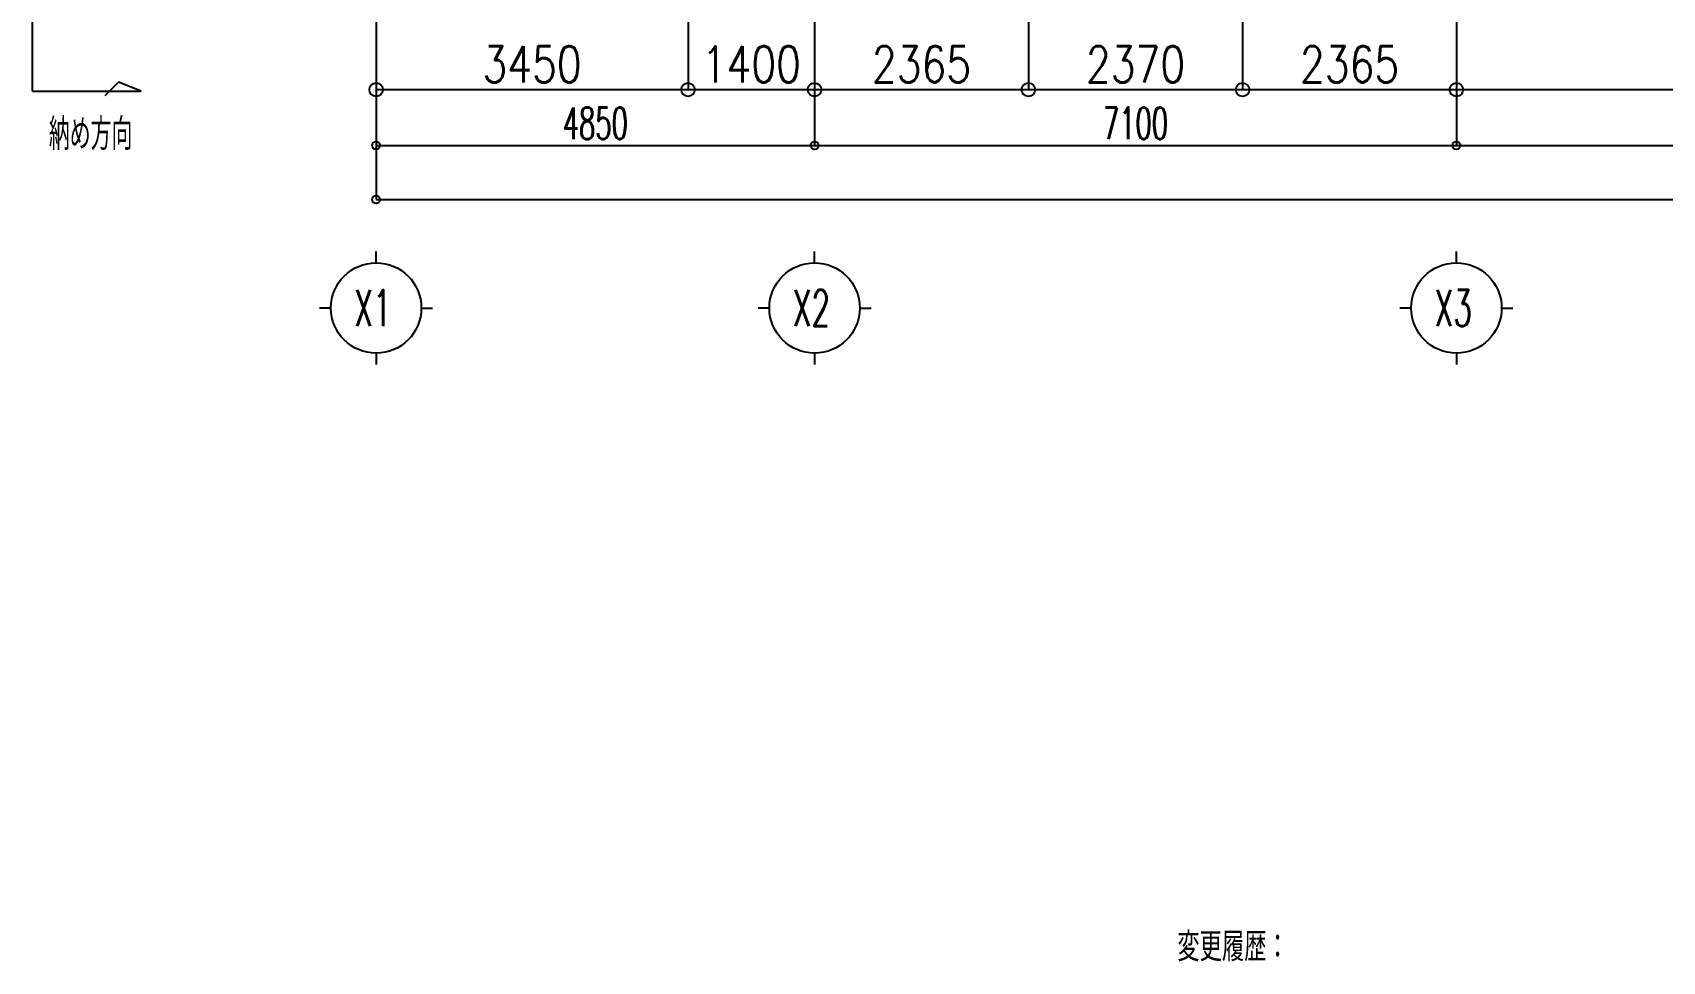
# Model space of a CAD drawing. Header units: millimetres. Extents: x -87051 to 180003, y -2961 to 97158.
# Drawn here: x -84026 to -65997, y 3006 to 13287 of the extents above; entities that cross this region are included whole.
import ezdxf
from ezdxf.enums import TextEntityAlignment as Align

# ---------------------------------------------------------------- set-up
doc = ezdxf.new("R2010")
doc.units = ezdxf.units.MM
doc.header["$LTSCALE"] = 0.2
doc.layers.get('Defpoints').update_dxf_attribs({"color": 40})
doc.styles.add('KANSIM', font='SIMPLEX.shx', dxfattribs={"width": 0.7, "bigfont": 'extfont2.shx'})
doc.styles.get("Standard").update_dxf_attribs({"font": 'simplex.shx', "width": 0.8, "height": 700, "bigfont": 'extfont2.shx'})

msp = doc.modelspace()

# ---------------------------------------------------------------- linework, layer by layer
at = {"color": 8, "linetype": 'Continuous'}
for p, q in [((-80226, 16438.1), (-80226, 11438.1)), ((-80226, 16438.1), (-80226, 12038.1)), ((-75376, 16438.1), (-75376, 12038.1)), ((-75376, 16438.1), (-75376, 12038.1)), ((-73011, 16437.6), (-73011, 12655.7)), ((-73011, 16437.6), (-73011, 12655.7)), ((-70641, 16437.6), (-70641, 12655.7)), ((-70641, 16437.6), (-70641, 12655.7)), ((-68276, 16438.1), (-68276, 12038.1)), ((-68276, 16438.1), (-68276, 12038.1)), ((-76776, 16338.1), (-76776, 12655.7)), ((-76776, 16338.1), (-76776, 12655.7)), ((-84026, 12638.1), (-84026, 13838.1)), ((-84026, 12638.1), (-82826, 12638.1)), ((-83076, 12738.1), (-83226, 12588.1)), ((-82826, 12638.1), (-83076, 12738.1)), ((-80226, 12655.7), (-76776, 12655.7)), ((-76776, 12655.7), (-75376, 12655.7)), ((-75376, 12655.7), (-73011, 12655.7)), ((-73011, 12655.7), (-70641, 12655.7)), ((-70641, 12655.7), (-68276, 12655.7)), ((-68276, 12655.7), (-62476, 12655.7)), ((-80226, 12038.1), (-75376, 12038.1)), ((-75376, 12038.1), (-68276, 12038.1)), ((-68276, 12038.1), (-60276, 12038.1)), ((-80226, 11438.1), (-32026, 11438.1)), ((-80226, 10738.1), (-80226, 10863.1)), ((-75376, 10738.1), (-75376, 10863.1)), ((-68276, 10738.1), (-68276, 10863.1)), ((-80726, 10238.1), (-80851, 10238.1)), ((-79726, 10238.1), (-79601, 10238.1)), ((-75876, 10238.1), (-76001, 10238.1)), ((-74876, 10238.1), (-74751, 10238.1)), ((-68776, 10238.1), (-68901, 10238.1)), ((-67776, 10238.1), (-67651, 10238.1)), ((-80226, 9738.1), (-80226, 9613.1)), ((-75376, 9738.1), (-75376, 9613.1)), ((-68276, 9738.1), (-68276, 9613.1))]:
    msp.add_line(p, q, dxfattribs=at)
for centre, radius in [((-80226, 12655.7), 75), ((-76776, 12655.7), 75), ((-76776, 12655.7), 75), ((-75376, 12655.7), 75), ((-75376, 12655.7), 75), ((-73011, 12655.7), 75), ((-73011, 12655.7), 75), ((-70641, 12655.7), 75), ((-70641, 12655.7), 75), ((-68276, 12655.7), 75), ((-68276, 12655.7), 75), ((-80226, 12038.1), 43.8), ((-75376, 12038.1), 43.8), ((-75376, 12038.1), 43.8), ((-68276, 12038.1), 43.8), ((-68276, 12038.1), 43.8), ((-80226, 11438.1), 43.8), ((-80226, 10238.1), 500), ((-75376, 10238.1), 500), ((-68276, 10238.1), 500)]:
    msp.add_circle(centre, radius, dxfattribs=at)

# ---------------------------------------------------------------- texts
at = {"color": 8}
for s, height, width, p in [('3450', 400, 0.8, (-78501, 12735.7)), ('1400', 400, 0.8, (-76076, 12735.7)), ('2365', 400, 0.8, (-74193.5, 12735.7)), ('2370', 400, 0.8, (-71826, 12735.7)), ('2365', 400, 0.8, (-69458.5, 12735.7)), ('4850', 350, 0.6, (-77801, 12108.1)), ('7100', 350, 0.6, (-71826, 12108.1))]:
    msp.add_text(s, height=height, dxfattribs=dict(at, width=width)).set_placement(p, align=Align.CENTER)
at = {"color": 8, "width": 0.6}
for s, height, p in [('納め方向', 350, (-83846, 11988.1)), ('X1', 400, (-80466, 10038.1)), ('X2', 400, (-75616, 10038.1)), ('X3', 400, (-68516, 10038.1))]:
    msp.add_text(s, height=height, dxfattribs=at).set_placement(p)
at = {"layer": 'Defpoints', "style": 'KANSIM', "width": 0.7}
msp.add_text('変更履歴：', height=320, dxfattribs=at).set_placement((-71363, 3167.1), align=Align.MIDDLE_LEFT)

doc.saveas('drawing.dxf')
